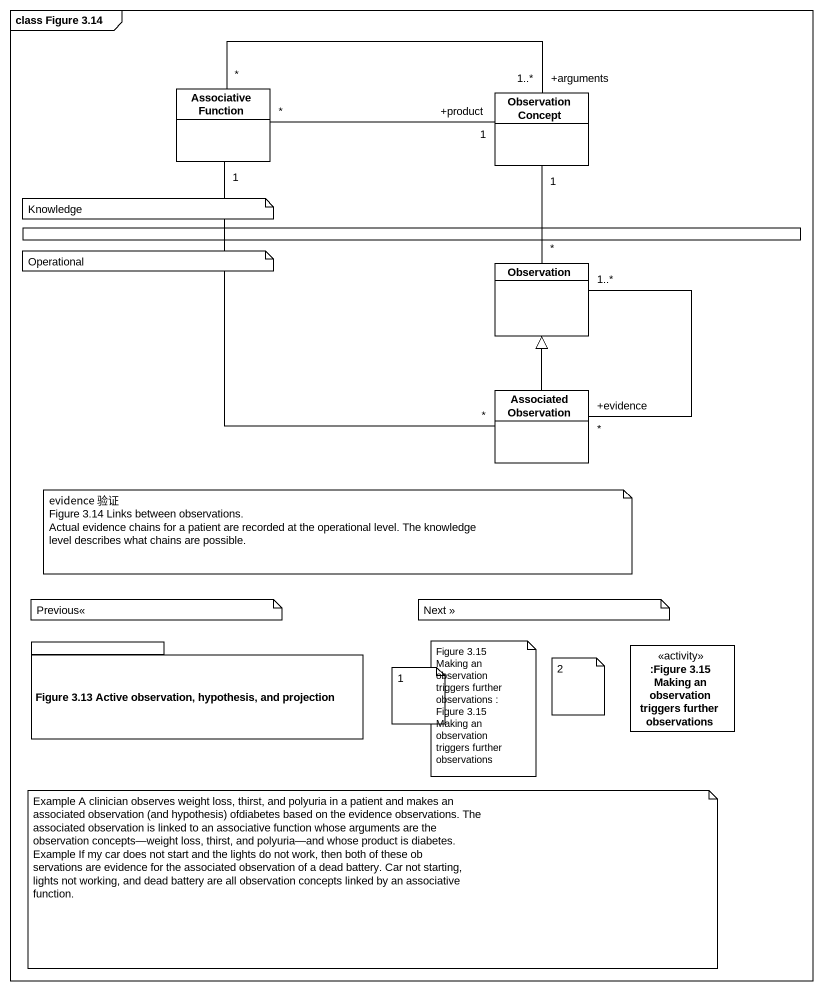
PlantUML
@startuml
mainframe class Figure 3.14
allowmixing
hide circle
hide empty members
class "Associative Function" as Associative_Function
class "Observation Concept" as Observation_Concept
rectangle " " as rectangle1
class Observation
class "Associated Observation" as Associated_Observation
package "Figure 3.13 Active observation, hypothesis, and projection" as Figure_3_13_Active {
}
class ":Figure 3.15 Making an observation triggers further observations" as Figure_3_15_Making_an <<activity>>
Associative_Function "1" -- "*" Associated_Observation
Observation_Concept "+arguments\n1..*" -left- "*" Associative_Function
Observation_Concept "+product\n1" -left- "*" Associative_Function
Observation_Concept "1" -- "*" Observation
Observation "1..*" -- "+evidence\n*" Associated_Observation
Associated_Observation -up-|> Observation
note as N1
  Knowledge
end note
note as N2
  Operational
end note
note as N3
  evidence 验证
  Figure 3.14 Links between observations.
  Actual evidence chains for a patient are recorded at the operational level. The knowledge
  level describes what chains are possible.
end note
note as N4
  Previous<<
end note
note as N5
  Next >>
end note
note as N6
  Figure 3.15 Making an observation triggers further observations : Figure 3.15 Making an observation triggers further observations
end note
note as N7
  1
end note
note as N8
  2
end note
note as N9
  Example A clinician observes weight loss, thirst, and polyuria in a patient and makes an
  associated observation (and hypothesis) ofdiabetes based on the evidence observations. The
  associated observation is linked to an associative function whose arguments are the
  observation concepts—weight loss, thirst, and polyuria—and whose product is diabetes.
  Example If my car does not start and the lights do not work, then both of these ob
  servations are evidence for the associated observation of a dead battery. Car not starting,
  lights not working, and dead battery are all observation concepts linked by an associative
  function.
end note
@enduml
